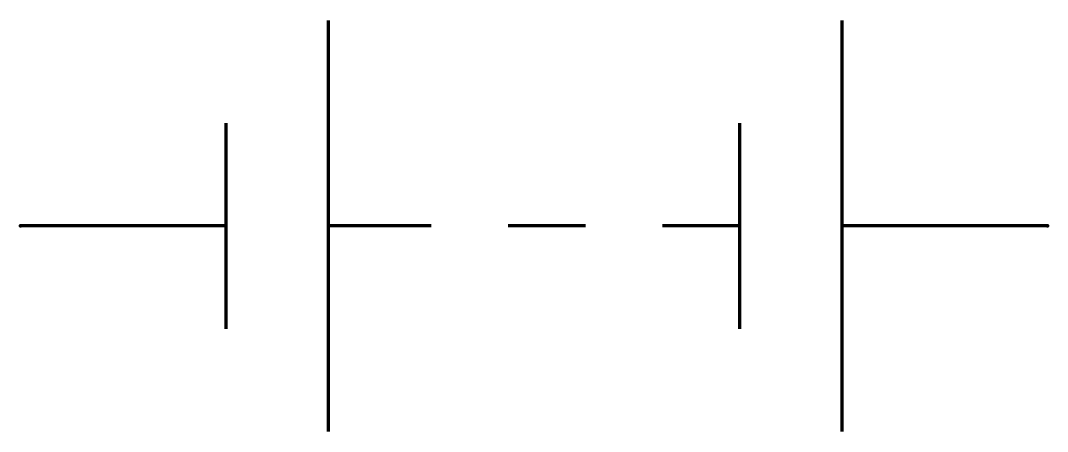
# Model space of a CAD drawing. Header units: millimetres. Extents: x 0 to 20, y -4 to 4.
import ezdxf

# ---------------------------------------------------------------- set-up
doc = ezdxf.new("R2010")
doc.units = ezdxf.units.MM
doc.layers.get('0').update_dxf_attribs({"linetype": 'CONTINUOUS', "lineweight": 0})

msp = doc.modelspace()

# ---------------------------------------------------------------- linework, layer by layer
at = {"color": 7, "linetype": 'CONTINUOUS', "lineweight": 70}
for p, q in [((6, -4), (6, 4)), ((16, -4), (16, 4)), ((4, 2), (4, -2)), ((14, 2), (14, -2)), ((4, 0), (0, 0)), ((8, 0), (6, 0)), ((11, 0), (9.5, 0)), ((14, 0), (12.5, 0)), ((20, 0), (16, 0))]:
    msp.add_line(p, q, dxfattribs=at)
for p in [(0, 0), (20, 0)]:
    msp.add_point(p, dxfattribs=at)

doc.saveas('drawing.dxf')
